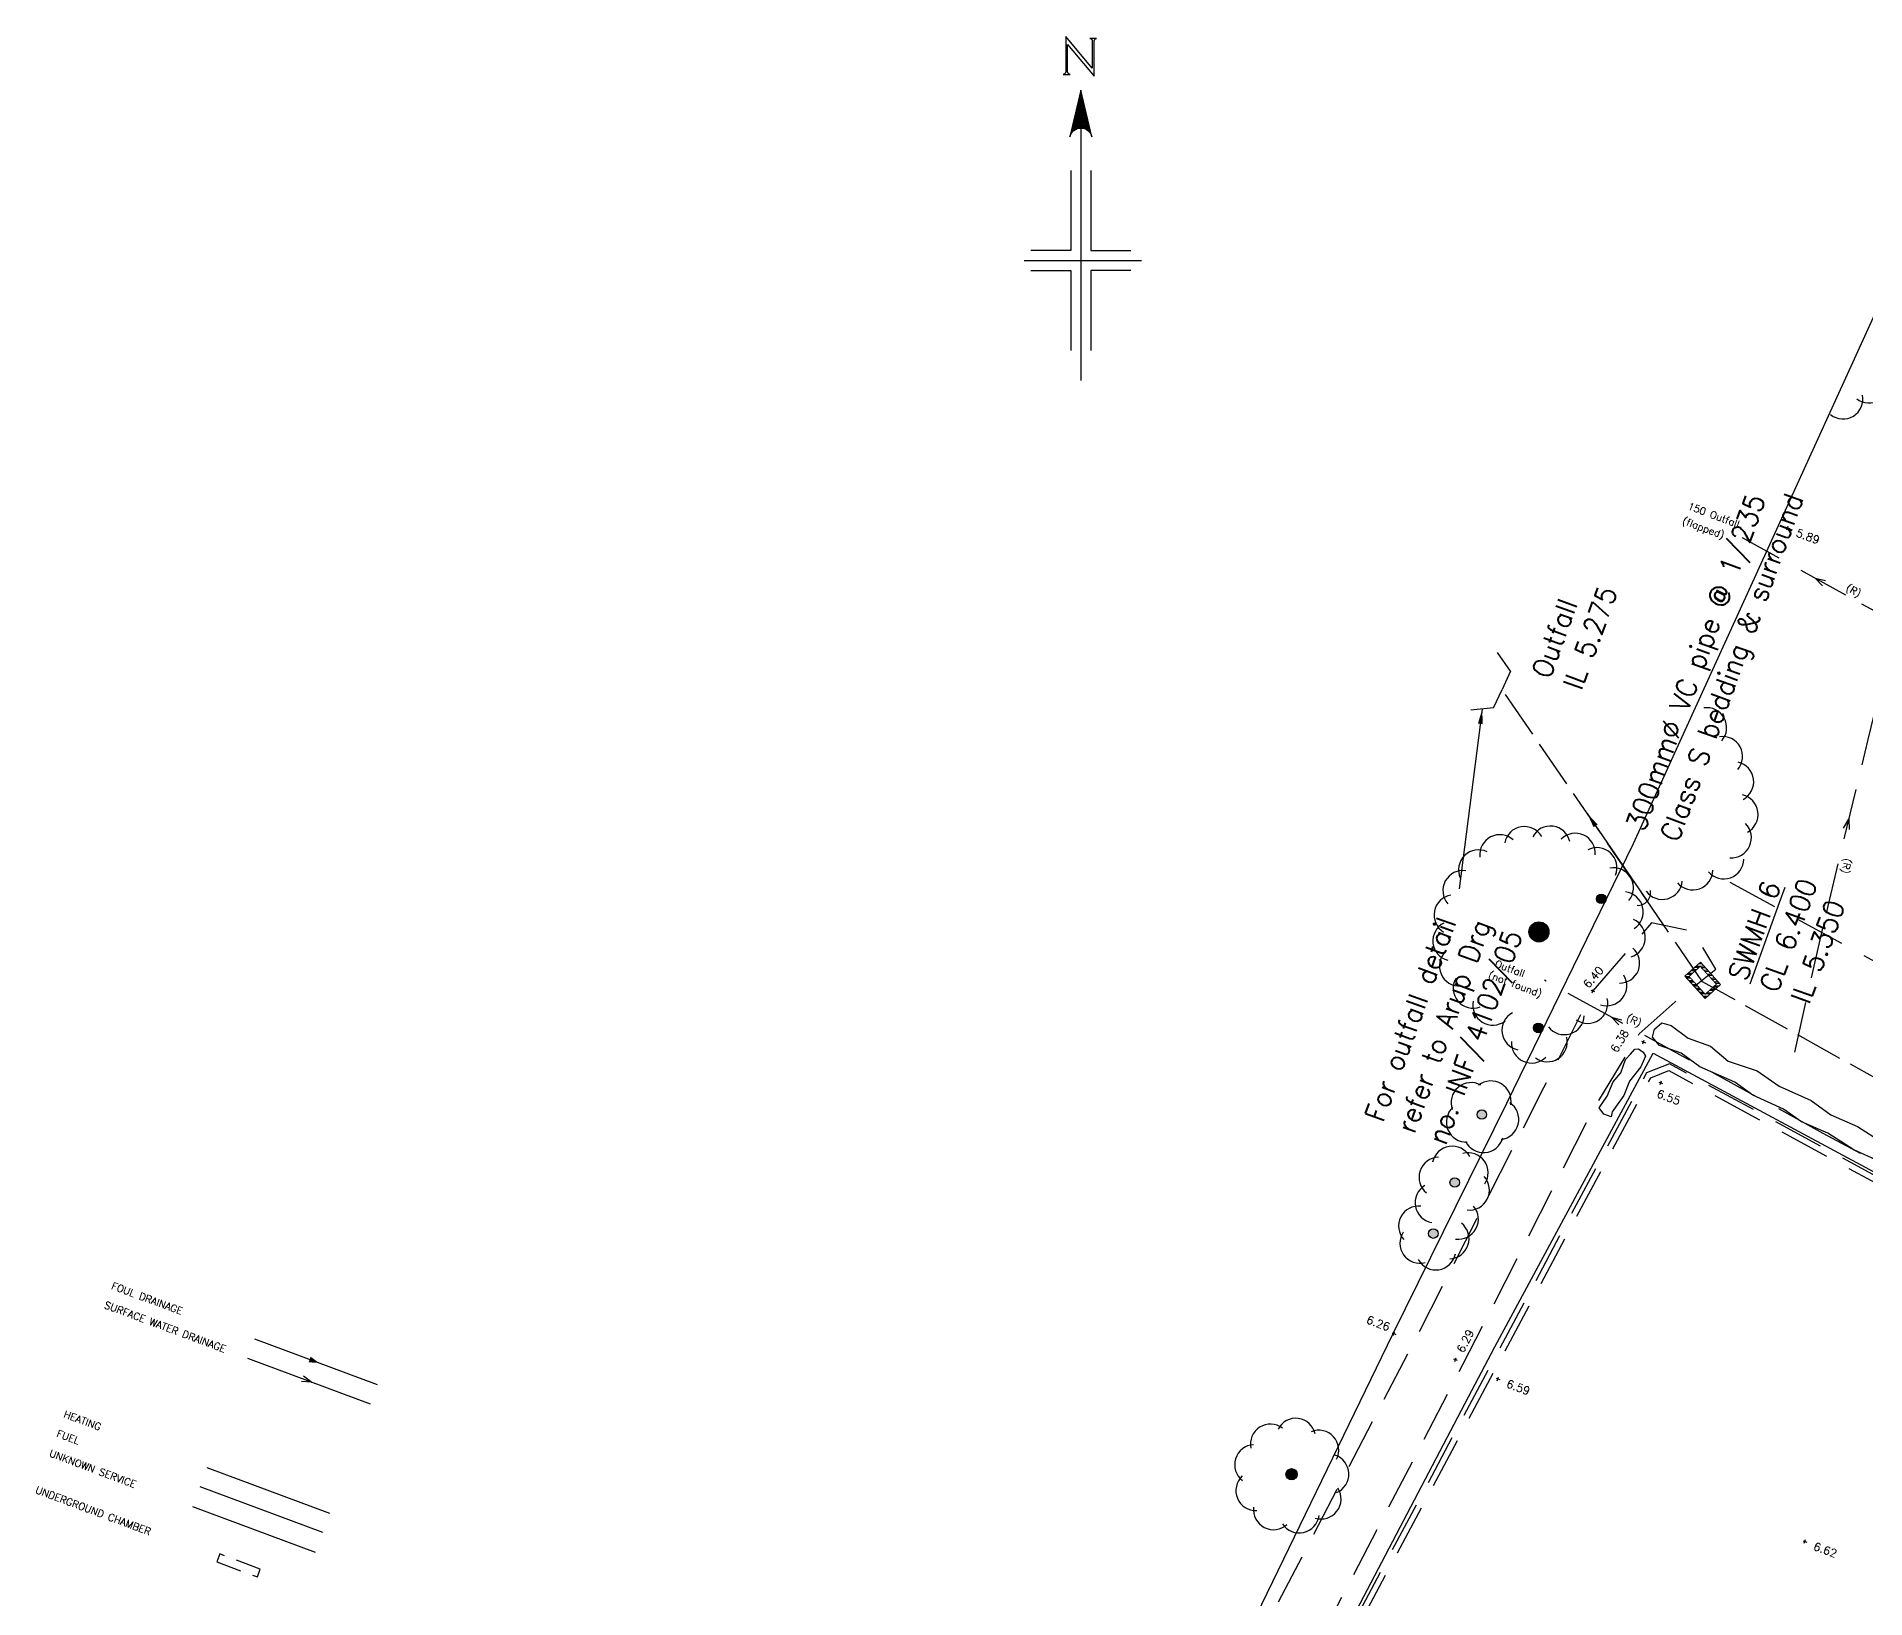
# Model space of a CAD drawing. Header units: millimetres. Extents: x 521005098 to 521837086, y 174609906 to 175681253.
# Drawn here: x 521130066 to 521221462, y 175093312 to 175171358 of the extents above; entities that cross this region are included whole.
import ezdxf
from ezdxf.enums import TextEntityAlignment as Align

# ---------------------------------------------------------------- set-up
doc = ezdxf.new("R2010")
doc.units = ezdxf.units.MM
doc.header["$LTSCALE"] = 200
for name, pattern in [('layout$0$ACAD_ISO02W100', [15, 12, -3]), ('layout$0$DASHED', [19.05, 12.7, -6.35]), ('layout$0$HIDDEN', [9.525, 6.35, -3.175]), ('layout$0$survey$0$DASHED', [19.05, 12.7, -6.35])]:
    doc.linetypes.add(name, pattern=pattern)
for name, color, linetype in [('layout$0$ED-CHAMBER', 7, 'layout$0$HIDDEN'), ('layout$0$ED-FOUL', 3, 'Continuous'), ('layout$0$ED-FUEL', 104, 'Continuous'), ('layout$0$ED-HEATING', 240, 'layout$0$HIDDEN'), ('layout$0$ED-STORM', 3, 'Continuous'), ('layout$0$ED-UNKNOWN_SERVICE', 190, 'Continuous'), ('layout$0$GT-surface water', 150, 'layout$0$ACAD_ISO02W100'), ('layout$0$GT0-35TXT', 3, 'Continuous'), ('layout$0$GTsymbol', 7, 'Continuous'), ('layout$0$survey$0$BORDER', 8, 'Continuous'), ('layout$0$survey$0$BOUNDARY', 8, 'Continuous'), ('layout$0$survey$0$DETAIL', 8, 'Continuous'), ('layout$0$survey$0$LEVEL', 8, 'Continuous'), ('layout$0$survey$0$SERVICE', 8, 'Continuous'), ('layout$0$survey$0$SPORTS_PITCH', 8, 'layout$0$survey$0$DASHED'), ('layout$0$survey$0$VEGETATION', 8, 'Continuous')]:
    doc.layers.add(name, color=color, linetype=linetype)
doc.styles.add('layout$0$GT1to500', font='romans.shx', dxfattribs={"width": 0.95, "height": 1000})
doc.styles.add('layout$0$GTANYHEIGHT', font='romans.shx', dxfattribs={"width": 0.95})
doc.styles.add('layout$0$ROMANS', font='Romans.shx')
doc.styles.add('layout$0$survey$0$ROMANS', font='Romans.shx')
doc.dimstyles.new('layout$0$NOTEARROW', dxfattribs={"dimscale": 250, "dimtxt": 2, "dimasz": 3, "dimexe": 1, "dimexo": 1, "dimgap": 1, "dimtad": 2, "dimtih": 1, "dimtoh": 1, "dimdec": 4, "dimzin": 0, "dimdsep": 46, "dimtxsty": 'layout$0$GTANYHEIGHT', "dimcen": 3.5, "dimclrd": 7, "dimclre": 7, "dimclrt": 3, "dimadec": 0, "dimazin": 0, "dimtfac": 1, "dimtdec": 4, "dimtofl": 0, "dimtmove": 0, "dimatfit": 3, "dimfxl": 1, "dimtolj": 1, "dimtzin": 0, "dimarcsym": 0})

# ---------------------------------------------------------------- blocks, each defined once
blk = doc.blocks.new('layout$0$S')
at = {"layer": 'layout$0$ED-STORM'}
blk.add_lwpolyline([(-0.5, 0.15), (0.001, 0), (-0.5, -0.151)], dxfattribs=at)
blk = doc.blocks.new('layout$0$1200X750')
at = {"layer": 'layout$0$GTsymbol', "linetype": 'Continuous'}
h = blk.add_hatch(dxfattribs=at)
h.set_pattern_fill('ANSI32', scale=500, style=0)
h.set_pattern_definition([(45, (7491.12, -48375.63), (-132.5825, 132.5825), []), (45, (7579.5, -48375.63), (-132.5825, 132.5825), [])])
h.paths.add_polyline_path([(-749, 528), (-749, -522), (751, -522), (751, 528)])
h.paths.add_polyline_path([(601, 378), (601, -372), (-599, -372), (-599, 378)], flags=16)
at = {"layer": 'layout$0$GTsymbol', "color": 6, "linetype": 'Continuous'}
blk.add_lwpolyline([(-749, -522), (751, -522), (751, 528), (-749, 528)], close=True, dxfattribs=at)
at = {"layer": 'layout$0$GTsymbol', "color": 7, "linetype": 'Continuous', "const_width": 50}
blk.add_lwpolyline([(-599, -372), (601, -372), (601, 378), (-599, 378)], close=True, dxfattribs=at)
blk = doc.blocks.new('layout')
at = {"layer": 'layout$0$survey$0$VEGETATION', "linetype": 'Continuous'}
h = blk.add_hatch(color=256, dxfattribs=at)
edge = h.paths.add_edge_path()
edge.add_arc((521208263.4, 175128269.6), 238.7, 0, 360)
h = blk.add_hatch(color=256, dxfattribs=at)
edge = h.paths.add_edge_path()
edge.add_arc((521205146.9, 175126619.9), 500, 0, 360)
h = blk.add_hatch(color=256, dxfattribs=at)
edge = h.paths.add_edge_path()
edge.add_arc((521205113.4, 175121819.1), 238.7, 0, 360)
h = blk.add_hatch(color=256, dxfattribs=at)
edge = h.paths.add_edge_path()
edge.add_arc((521199866.9, 175111543), 238.7, 0, 360)
edge = h.paths.add_edge_path()
edge.add_arc((521200938.3, 175114096.8), 238.7, 0, 360)
edge = h.paths.add_edge_path()
edge.add_arc((521202292.7, 175117491.8), 238.7, 0, 360)
h = blk.add_hatch(color=256, dxfattribs=at)
edge = h.paths.add_edge_path()
edge.add_arc((521192785.1, 175099517.2), 280, 0, 360)
at = {"layer": 'layout$0$ED-CHAMBER'}
blk.add_lwpolyline([(521139071.7, 175095138), (521141099.4, 175094382.9), (521141247, 175094779.2), (521139219.2, 175095534.2)], close=True, dxfattribs=at)
at = {"layer": 'layout$0$ED-FOUL'}
blk.add_line((521140957.9, 175106278), (521147089.3, 175103995), dxfattribs=at)
blk.add_lwpolyline([(521144180.4, 175105078.1, 0, 300, 0), (521143711.8, 175105252.6, 300, 300, 0)], format="xyseb", dxfattribs=at)
at = {"layer": 'layout$0$ED-FUEL'}
blk.add_line((521138220.1, 175098898.1), (521144351.4, 175096615), dxfattribs=at)
at = {"layer": 'layout$0$ED-HEATING', "color": 240, "linetype": 'Continuous'}
blk.add_line((521138566.6, 175099855.8), (521144697.9, 175097572.8), dxfattribs=at)
at = {"layer": 'layout$0$ED-STORM'}
blk.add_line((521140602.1, 175105322.4), (521146733.4, 175103039.3), dxfattribs=at)
at = {"layer": 'layout$0$ED-STORM', "linetype": 'layout$0$DASHED'}
for points in [[(521429507.4, 175027460.2), (521414994.3, 175035555.5), (521400612.1, 175043709.8), (521391219.7, 175048910.7), (521379652.4, 175055441.7), (521365550.8, 175063288.8), (521348707.1, 175072752), (521331841.3, 175082272.3), (521315484.5, 175091325.8), (521297589.9, 175101068), (521277754.6, 175111871.8), (521264960.7, 175118937.3), (521251410.1, 175126459.1), (521238914.2, 175133321), (521230223, 175138158.8), (521220477.1, 175143439.5), (521215323.8, 175146309.5)], [(521217927.9, 175120616.3), (521219508.6, 175127558.5), (521221598.3, 175136225), (521223042.8, 175142106.2)], [(521295575.7, 175074975.3), (521284976.1, 175080743.3), (521273140.1, 175087223), (521260671.2, 175093895.7), (521248724, 175100454.9), (521231239.3, 175110060.1), (521219353.9, 175116552.8), (521208834.5, 175122317.9), (521205428.5, 175124203.9)]]:
    blk.add_lwpolyline(points, dxfattribs=at)
at = {"layer": 'layout$0$ED-STORM'}
blk.add_lwpolyline([(521143410.3, 175104436.5), (521143827.3, 175104121.1), (521143305.5, 175104155.1)], dxfattribs=at)
at = {"layer": 'layout$0$ED-UNKNOWN_SERVICE'}
blk.add_line((521137852.2, 175097910), (521143983.5, 175095627), dxfattribs=at)
at = {"layer": 'layout$0$GT-surface water'}
for points in [[(521203721.8, 175139645.3), (521203079.9, 175140584.2)], [(521203721.8, 175139645.3), (521203300.1, 175138731.1)], [(521202878.3, 175137817), (521203300.1, 175138731.1)], [(521202878.3, 175137817), (521201747.3, 175137696.1)]]:
    blk.add_lwpolyline(points, dxfattribs=at)
at = {"layer": 'layout$0$GT-surface water', "flags": 128}
for points in [[(521213323.1, 175124128), (521203301.9, 175138735.2)], [(521301407.3, 175075000.9), (521213323.1, 175124128)]]:
    blk.add_lwpolyline(points, dxfattribs=at)
at = {"layer": 'layout$0$survey$0$BORDER', "flags": 128}
for points in [[(521181376.2, 175169471.6), (521181711.5, 175169471.6, -0.414219), (521181591.7, 175169591.3), (521181591.7, 175170964.6), (521182920, 175169381.6), (521182920, 175171147.8, -0.414219), (521183039.7, 175171267.6), (521182704.5, 175171267.6, -0.414219), (521182824.2, 175171147.8), (521182824.2, 175169775.3), (521181496, 175171358.3), (521181496, 175169591.3, -0.414219)], [(521181709.7, 175166356.3, -0.791719), (521182802, 175166356.3), (521182255.7, 175168673.1)]]:
    blk.add_lwpolyline(points, format="xyb", close=True, dxfattribs=at)
for points in [[(521181946, 175167358.6), (521182447.5, 175167860.1)], [(521181967.7, 175167451.1), (521182434, 175167917.3)], [(521181989.7, 175167543.8), (521182420.5, 175167974.6)], [(521182011.5, 175167636.3), (521182407, 175168031.8)], [(521182033.2, 175167728.8), (521182393.5, 175168089.1)], [(521182055, 175167821.3), (521182380, 175168146.3)], [(521182077, 175167913.8), (521182366.5, 175168203.6)], [(521182098.7, 175168006.3), (521182353, 175168260.6)], [(521182120.5, 175168098.8), (521182339.5, 175168317.8)], [(521182142.2, 175168191.3), (521182326, 175168375.1)], [(521182164, 175168283.8), (521182312.5, 175168432.3)], [(521182186, 175168376.3), (521182299.2, 175168489.6)], [(521182207.7, 175168468.8), (521182285.7, 175168546.8)], [(521182229.5, 175168561.3), (521182272.2, 175168604.1)], [(521182255.7, 175168673.1), (521182255.7, 175154173.1)], [(521181749.7, 175166526.1), (521182569, 175167345.1)], [(521181771.5, 175166618.6), (521182555.5, 175167402.3)], [(521181793.5, 175166711.1), (521182542, 175167459.6)], [(521181815.2, 175166803.6), (521182528.5, 175167516.8)], [(521181837, 175166896.1), (521182515, 175167574.1)], [(521181858.7, 175166988.6), (521182501.5, 175167631.3)], [(521181880.7, 175167081.1), (521182488, 175167688.3)], [(521181902.5, 175167173.6), (521182474.5, 175167745.6)], [(521181924.2, 175167266.1), (521182461, 175167802.8)], [(521182039.7, 175166745.3), (521182582.2, 175167287.8)], [(521182142.2, 175166777.1), (521182595.7, 175167230.6)], [(521182223.5, 175166787.8), (521182609.2, 175167173.3)], [(521182294, 175166787.3), (521182622.7, 175167116.3)], [(521182356.7, 175166779.6), (521182636.2, 175167059.1)], [(521182414, 175166765.8), (521182649.7, 175167001.8)], [(521182466.5, 175166747.6), (521182663.2, 175166944.6)], [(521182514.7, 175166725.3), (521182676.7, 175166887.3)], [(521182559.5, 175166699.3), (521182690.2, 175166830.1)], [(521182601, 175166670.1), (521182703.7, 175166772.8)], [(521182639, 175166637.3), (521182717.2, 175166715.6)], [(521182674, 175166601.6), (521182730.7, 175166658.3)], [(521182705.7, 175166562.8), (521182744.2, 175166601.3)], [(521181755.7, 175164673.1), (521181755.7, 175160673.1), (521179755.7, 175160673.1)], [(521182755.7, 175164673.1), (521182755.7, 175160673.1)], [(521182755.7, 175160673.1), (521184755.7, 175160673.1)], [(521179425.2, 175160173.1), (521185288.7, 175160173.1)], [(521179755.7, 175159673.1), (521181755.7, 175159673.1)], [(521181755.7, 175159673.1), (521181755.7, 175155673.1)], [(521184755.7, 175159673.1), (521182755.7, 175159673.1), (521182755.7, 175155673.1)]]:
    blk.add_lwpolyline(points, dxfattribs=at)
at = {"layer": 'layout$0$survey$0$BOUNDARY', "linetype": 'Continuous'}
for p, q in [((521202946.6, 175105885.9), (521210857.6, 175120554.8)), ((521210857.6, 175120554.8), (521240537.9, 175104597.7)), ((521189371.8, 175089060.2), (521197850.7, 175106510.2)), ((521201454, 175103072.5), (521202946.6, 175105885.9)), ((521193939.5, 175088728.4), (521201454, 175103072.5))]:
    blk.add_line(p, q, dxfattribs=at)
at = {"layer": 'layout$0$survey$0$BOUNDARY', "linetype": 'Continuous', "flags": 128}
blk.add_lwpolyline([(521197850.7, 175106510.2), (521203538.9, 175118054.5), (521209877.6, 175131034.1), (521222903, 175159598.6)], dxfattribs=at)
at = {"layer": 'layout$0$survey$0$DETAIL', "linetype": 'layout$0$survey$0$DASHED', "flags": 128}
blk.add_lwpolyline([(521192410.7, 175087729.8), (521193136.2, 175089223.3), (521201348.6, 175105000), (521207786, 175117598.5), (521210162.6, 175121524.9), (521211951.9, 175123127.2), (521213981.6, 175124755.3), (521212871.4, 175126629.8), (521210764.7, 175127068.2), (521207832.4, 175123667.4), (521205381.7, 175118827), (521198953.6, 175106246.7), (521190741.2, 175090470), (521189936.4, 175088813)], dxfattribs=at)
at = {"layer": 'layout$0$survey$0$LEVEL', "flags": 128}
for points in [[(521217475.3, 175146838.9), (521217662.7, 175146769.2)], [(521217534.1, 175146710.3), (521217603.9, 175146897.8)], [(521207738.7, 175123702.3), (521207926.2, 175123632.5)], [(521207797.6, 175123573.7), (521207867.3, 175123761.1)], [(521210275.6, 175121153.3), (521210463.1, 175121083.5)], [(521210334.4, 175121024.7), (521210404.2, 175121212.1)], [(521211140.5, 175119114.8), (521211328, 175119045)], [(521211199.3, 175118986.2), (521211269.1, 175119173.6)], [(521197864.6, 175106448.4), (521197934.4, 175106635.8)], [(521197805.8, 175106577), (521197993.2, 175106507.2)], [(521200876.8, 175105279.8), (521201064.2, 175105210)], [(521200935.6, 175105151.2), (521201005.4, 175105338.6)], [(521203002.7, 175104317.6), (521203190.1, 175104247.8)], [(521203061.5, 175104189), (521203131.3, 175104376.4)], [(521218345.1, 175096193.9), (521218532.5, 175096124.1)], [(521218403.9, 175096065.3), (521218473.7, 175096252.7)]]:
    blk.add_lwpolyline(points, dxfattribs=at)
at = {"layer": 'layout$0$survey$0$SERVICE', "linetype": 'layout$0$survey$0$DASHED', "flags": 128}
blk.add_lwpolyline([(521299571.5, 175072286.7), (521262550, 175092344.6), (521211665.7, 175120019.2), (521210521.6, 175119568.3), (521194427, 175089384), (521194900.2, 175088295.1), (521232610.7, 175067960.6), (521275297.2, 175044803.6), (521275440.2, 175045067.3), (521232753.7, 175068224.3), (521195134, 175088509.9), (521194759.9, 175089370.7), (521210734.4, 175119329.7), (521211645.4, 175119688.7), (521262407.1, 175092080.8), (521299428.6, 175072023)], close=True, dxfattribs=at)
at = {"layer": 'layout$0$survey$0$SPORTS_PITCH', "linetype": 'layout$0$survey$0$DASHED', "flags": 128}
blk.add_lwpolyline([(521214687.3, 175129098.1), (521298042.9, 175083547.5)], dxfattribs=at)
at = {"layer": 'layout$0$survey$0$VEGETATION', "linetype": 'Continuous', "flags": 128}
for points in [[(521222137.7, 175115161.2), (521220889.4, 175115726.2), (521219588.5, 175116559.5), (521218275.5, 175117119.9), (521217365.8, 175117753.9), (521215837.5, 175118457.1), (521214937.9, 175119115.9), (521213188.5, 175119874.6), (521212251.2, 175120554.6), (521211171.3, 175120947.8), (521210821.8, 175121355.2), (521210917.9, 175121757.8), (521211287.2, 175122076.5), (521211747, 175121941.1), (521212600.8, 175121301.1), (521213715, 175120904.1), (521214594.6, 175120165.1), (521216050.7, 175119676.6), (521217150.7, 175118907.3), (521218755.6, 175118193.4), (521219726.4, 175117483), (521221065, 175116895.2), (521222321.6, 175116087.3)], [(521209720, 175120516.1), (521209944.8, 175120751.9), (521210115, 175120779.8), (521210359.6, 175120608.9), (521210477.9, 175120405.1), (521210232.5, 175119868.9), (521209669.6, 175119154.2), (521209390.9, 175118436.5), (521208804.4, 175117627.9), (521208758.7, 175117382.5), (521208394, 175117506.9), (521208147.7, 175117826.8), (521208550.7, 175118418.4), (521208849.4, 175119128.7), (521209234, 175119578.9), (521209470.2, 175120244), (521209720, 175120516.1)]]:
    blk.add_lwpolyline(points, dxfattribs=at)
at = {"layer": 'layout$0$survey$0$VEGETATION', "linetype": 'Continuous'}
for centre, radius in [((521208263.4, 175128269.6), 238.7), ((521205146.9, 175126619.9), 500), ((521205113.4, 175121819.1), 238.7), ((521202292.7, 175117491.8), 238.7), ((521200938.3, 175114096.8), 238.7), ((521199866.9, 175111543), 238.7), ((521192785.1, 175099517.2), 280)]:
    blk.add_circle(centre, radius, dxfattribs=at)
for centre, radius, start, end in [((521221648.9, 175154047.4), 1000, 231.675582, 10.947313), ((521220341.1, 175153251.9), 1000, 231.675582, 10.947313), ((521213527.6, 175136821.3), 1000, 319.287307, 98.559038), ((521214323.3, 175135381.3), 1000, 319.287307, 98.559038), ((521214877.6, 175134123.9), 1000, 297.986599, 77.25833), ((521215095.8, 175132493.2), 1000, 297.986599, 77.25833), ((521203185.9, 175130475.9), 1000, 47.320054, 186.591784), ((521204418.6, 175130884.2), 1000, 30.056183, 169.327914), ((521205717, 175130908.2), 1000, 12.792313, 152.064043), ((521206963.9, 175130545.8), 1000, 355.528442, 134.800173), ((521214763.2, 175131321.4), 1000, 265.851197, 45.122927), ((521202129.9, 175129720.2), 1000, 64.583925, 203.855655), ((521208047.2, 175129829.7), 1000, 338.264572, 117.536302), ((521201345.8, 175128685.2), 1000, 81.847795, 221.119526), ((521208869.1, 175128824.4), 1000, 321.000701, 100.272432), ((521212834.1, 175129713), 1000, 220.141497, 359.413227), ((521214382.3, 175130269.7), 1000, 220.141497, 359.413227), ((521209355.7, 175127620.4), 1000, 303.736831, 83.008561), ((521210089, 175128584.7), 639.7, 266.184594, 8.654629), ((521211311.8, 175129240.8), 1000, 215.869047, 355.140778), ((521200904.1, 175127464), 1000, 99.111666, 238.383396), ((521200844.7, 175126166.8), 1000, 116.375536, 255.647267), ((521209463, 175126326.3), 1000, 286.47296, 65.74469), ((521201173, 175124910.5), 1000, 133.639407, 272.911137), ((521209181.4, 175125058.7), 1000, 269.209089, 48.48082), ((521201859.3, 175123808.1), 1000, 150.903278, 290.175008), ((521208536.3, 175123931.7), 1000, 251.945219, 31.216949), ((521202841.9, 175122959.1), 1000, 168.167148, 307.438879), ((521207585.8, 175123046.9), 1000, 234.681348, 13.953079), ((521204295.7, 175121702), 1000, 118.512734, 257.784465), ((521206415.6, 175122484.1), 1000, 217.417478, 356.689208), ((521205566.2, 175121128.3), 1000, 233.605205, 12.876935), ((521204773.4, 175121066.3), 1000, 176.05897, 315.3307), ((521201753, 175118089.4), 1000, 60.983285, 200.255015), ((521202752.8, 175118170.1), 1000, 348.983285, 128.255015), ((521201520.9, 175117113.6), 1000, 132.983285, 272.255015), ((521203138.5, 175117244.3), 1000, 276.983285, 56.255015), ((521200813.1, 175114913.3), 1000, 29.081987, 168.353717), ((521202377.2, 175116591.3), 1000, 204.983285, 344.255015), ((521200154.2, 175114356.5), 1000, 92.039289, 231.311019), ((521201608.6, 175114579.5), 1000, 326.124685, 105.396416), ((521199956.9, 175113080.5), 1000, 120.839002, 260.110732), ((521201673, 175113719.3), 1000, 263.167384, 42.439114), ((521199132.2, 175111920.5), 1000, 83.167384, 222.439114), ((521201120.6, 175112261.2), 1000, 261.957947, 41.229677), ((521199196.6, 175111060.3), 1000, 146.124685, 285.396416), ((521200651, 175111283.3), 1000, 272.039289, 51.311019), ((521199992.1, 175110726.5), 1000, 209.081987, 348.353717), ((521192992.5, 175101311.8), 1000, 13.034838, 152.306569), ((521191727.2, 175101027.3), 1000, 53.034838, 192.306569), ((521194144.7, 175100716.4), 1000, 333.034838, 112.306569), ((521190940.7, 175099996.1), 1000, 93.034838, 232.306569), ((521194644.6, 175099519.6), 1000, 293.034838, 72.306569), ((521191001.1, 175098700.5), 1000, 133.034838, 272.306569), ((521194258.3, 175098281.6), 1000, 253.034838, 32.306569), ((521191880.2, 175097746.9), 1000, 173.034838, 312.306569), ((521193166.5, 175097581.5), 1000, 213.034838, 352.306569)]:
    blk.add_arc(centre, radius, start, end, dxfattribs=at)
at = {"layer": 'layout$0$ED-STORM', "linetype": 'Continuous'}
for p, xscale, yscale, zscale, rotation in [((521218951.4, 175144288.8), 1000.00000000873, 1000.00000000873, 1000.00000000873, 150.3641256762847), ((521220640.6, 175132253.1), 999.9999999996567, 999.9999999996567, 999.9999999996567, 74.97782484903126), ((521208776.8, 175122349.9), 999.9999999837704, 1000, 1000, 150.2324970194975)]:
    blk.add_blockref('layout$0$S', p, dxfattribs=dict(at, xscale=xscale, yscale=yscale, zscale=zscale, rotation=rotation))
at = {"layer": 'layout$0$GT-surface water', "linetype": 'Continuous', "rotation": 132.1466645573044}
blk.add_blockref('layout$0$1200X750', (521213333.9, 175124201.4), dxfattribs=at)
at = {"layer": 'layout$0$ED-CHAMBER', "style": 'layout$0$ROMANS'}
blk.add_text('UNDERGROUND CHAMBER', height=360, rotation=339.576964, dxfattribs=at).set_placement((521129975.4, 175098591.3))
at = {"layer": 'layout$0$ED-FOUL', "style": 'layout$0$ROMANS'}
blk.add_text('FOUL DRAINAGE', height=360, rotation=339.576964, dxfattribs=at).set_placement((521133772.6, 175108789.1))
at = {"layer": 'layout$0$ED-FUEL', "style": 'layout$0$ROMANS'}
blk.add_text('FUEL', height=360, rotation=339.576964, dxfattribs=at).set_placement((521131034.8, 175101409.2))
at = {"layer": 'layout$0$ED-HEATING', "color": 240, "style": 'layout$0$ROMANS'}
blk.add_text('HEATING', height=360, rotation=339.576964, dxfattribs=at).set_placement((521131384, 175102374.3))
at = {"layer": 'layout$0$ED-STORM', "linetype": 'Continuous', "style": 'layout$0$ROMANS'}
for s, rotation, p in [('150 Outfall', 339.576964, (521212509.2, 175147651)), ('(flapped)', 339.576964, (521212240.1, 175146922.9)), ('(R)', 329.920222, (521220404.5, 175143620.8)), ('(R)', 256.571768, (521220324.4, 175130343.2)), ('Outfall', 339.576964, (521202874.1, 175124783.4)), ('(not found)', 339.576964, (521202543.3, 175124222.1)), ('(R)', 331.912768, (521209430, 175122122.7))]:
    blk.add_text(s, height=360, rotation=rotation, dxfattribs=at).set_placement(p, align=Align.BOTTOM_LEFT)
at = {"layer": 'layout$0$ED-STORM', "style": 'layout$0$ROMANS'}
blk.add_text('SURFACE WATER DRAINAGE', height=360, rotation=339.576964, dxfattribs=at).set_placement((521133416.8, 175107833.5))
at = {"layer": 'layout$0$ED-UNKNOWN_SERVICE', "style": 'layout$0$ROMANS'}
blk.add_text('UNKNOWN SERVICE', height=360, rotation=339.576964, dxfattribs=at).set_placement((521130666.9, 175100421.1))
at = {"layer": 'layout$0$GT0-35TXT', "char_height": 1000, "attachment_point": 1, "rotation": 69.999999, "style": 'layout$0$GT1to500'}
for s, insert, width in [('300mm%%C VC pipe @ 1/235', (521209472.2, 175131920.5), 23991.839), ('Class S bedding & surround', (521211168.4, 175131394.1), 23991.839), ('Outfall\\PIL 5.275', (521204756.4, 175139553.7), 12456.193), ('{\\LSWMH 6\\P}CL 6.400\\PIL 5.350', (521214569.2, 175124439.7), 12456.193), ('For outfall detail refer to Arup Drg no. INF/4102/05', (521196421.5, 175117398.8), 12456.193)]:
    blk.add_mtext(s, dxfattribs=dict(at, insert=insert, width=width))
at = {"layer": 'layout$0$survey$0$LEVEL', "style": 'layout$0$survey$0$ROMANS'}
for s, rotation, p in [('5.89', 339.576964, (521217955.4, 175146400.1)), ('6.40', 49.231082, (521207622.8, 175123771.6)), ('6.38', 58.814245, (521209041.9, 175120553.4)), ('6.55', 339.576964, (521210997.3, 175118376.7)), ('6.26', 339.576964, (521196484.4, 175107084.2)), ('6.29', 62.934275, (521201373.2, 175105552.9)), ('6.59', 339.576964, (521203482.8, 175103878.7)), ('6.62', 339.576964, (521218825.2, 175095755))]:
    blk.add_text(s, height=400, rotation=rotation, dxfattribs=at).set_placement(p)
at = {"layer": 'layout$0$GT-surface water', "linetype": 'Continuous'}
blk.add_leader([(521207555.4, 175132535.3), (521210568.7, 175128143)], dimstyle='layout$0$NOTEARROW', override={"dimgap": 1, "dimtad": 0}, dxfattribs=at)
at = {"layer": 'layout$0$GT0-35TXT'}
blk.add_leader([(521202312.8, 175137756.5), (521201154.6, 175128776.5)], dimstyle='layout$0$NOTEARROW', override={"dimgap": 1, "dimtad": 0}, dxfattribs=at)

msp = doc.modelspace()

# ---------------------------------------------------------------- block references
msp.add_blockref('layout', (0, 0))

doc.saveas('drawing.dxf')
